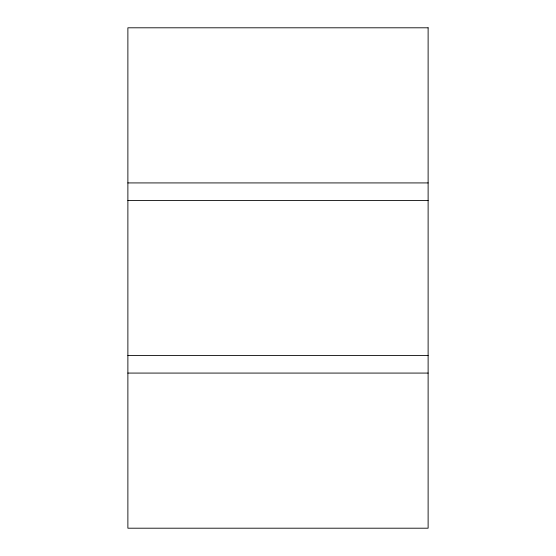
<?xml version="1.0" encoding="UTF-8"?>
<svg xmlns="http://www.w3.org/2000/svg" width="556" height="556" viewBox="0 0 556 556"><rect width="100%" height="100%" fill="white"/><g stroke="black" fill="none" stroke-linecap="round" stroke-linejoin="round"><path stroke-width="0.83" d="M127.88 182.924L428.12 182.924M127.88 200.438L428.12 200.438M127.88 355.562L428.12 355.562M127.88 373.076L428.12 373.076M428.12 27.8L127.88 27.8L127.88 528.2L428.12 528.2L428.12 27.8"/></g></svg>
